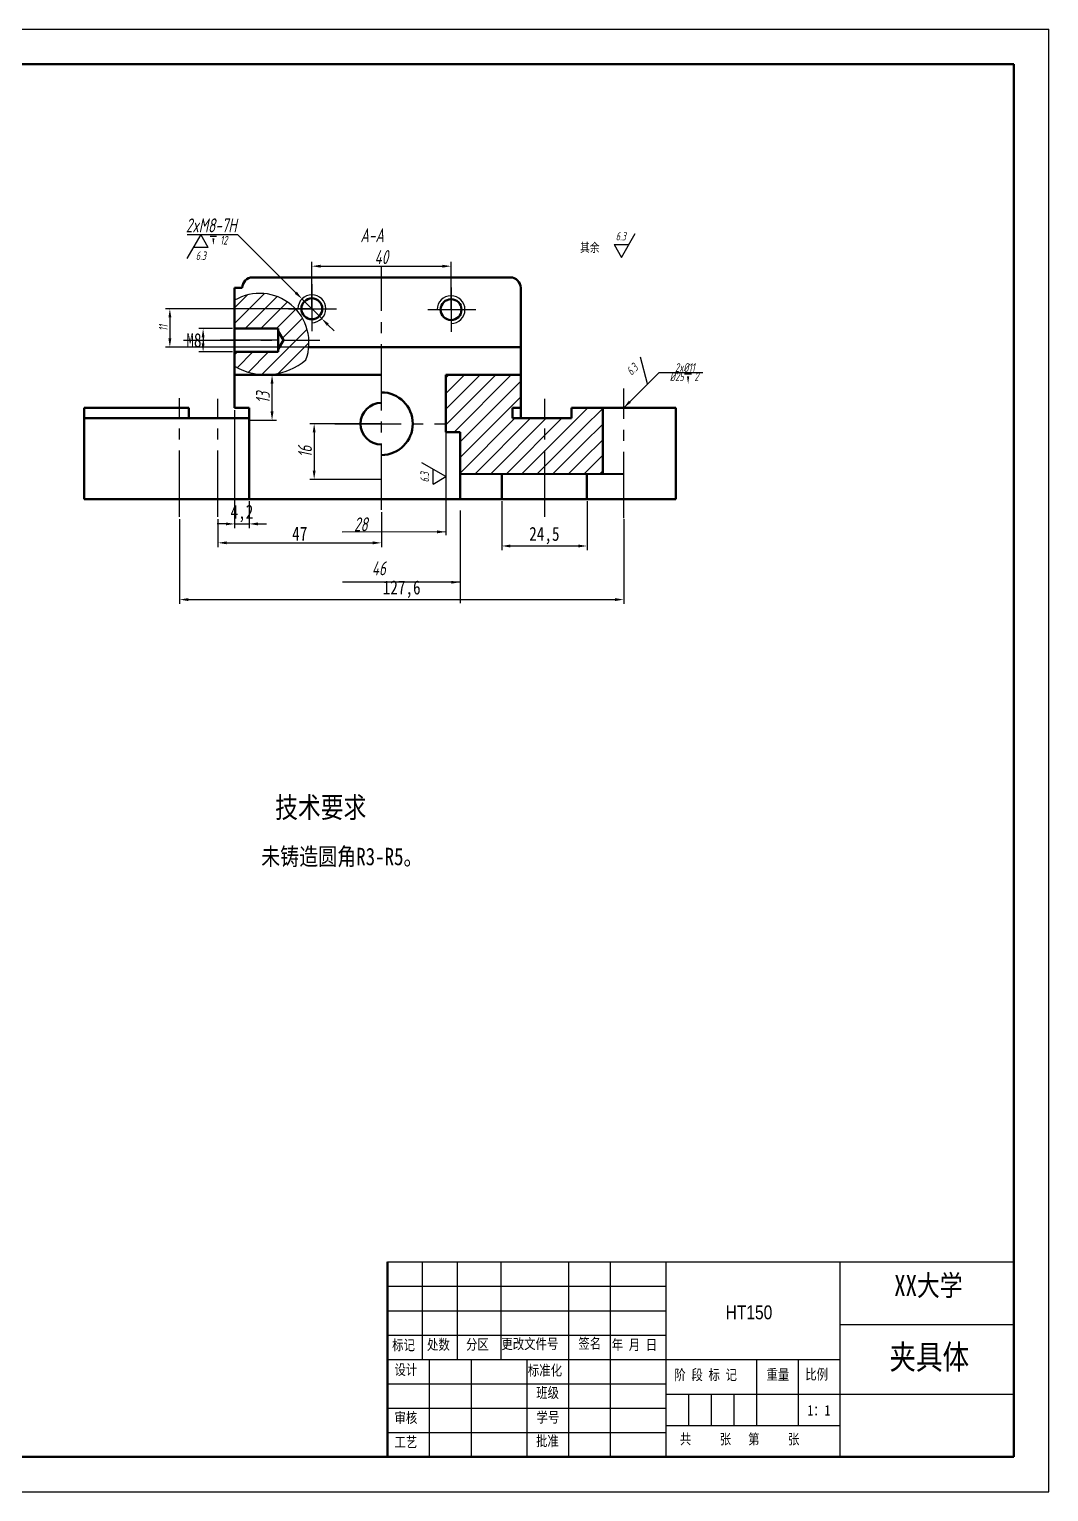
# Model space of a CAD drawing. Header units: millimetres. Extents: x 2542 to 3136, y 60 to 480.
# Drawn here: x 2843.3 to 3136.2, y 60 to 480 of the extents above; entities that cross this region are included whole.
import ezdxf

# ---------------------------------------------------------------- set-up
doc = ezdxf.new("R2010")
doc.units = ezdxf.units.MM
doc.linetypes.add('CENTER2', pattern=[28.575, 19.05, -3.175, 3.175, -3.175])
for name, color, linetype in [('中心线层', 10, 'CENTER2'), ('图层', 3, 'Continuous'), ('尺寸标注层', 3, 'Continuous'), ('文字层', 7, 'Continuous'), ('细实线层', 7, 'Continuous')]:
    doc.layers.add(name, color=color, linetype=linetype)
for name, color, linetype, lineweight in [('粗实线', 7, 'Continuous', 50), ('粗实线层', 7, 'Continuous', 50), ('细实线', 3, 'Continuous', 25)]:
    doc.layers.add(name, color=color, linetype=linetype, lineweight=lineweight)
doc.styles.get("Standard").update_dxf_attribs({"font": '', "width": 0.8})
doc.styles.add('数字标注', font='gbeitc.shx', dxfattribs={"width": 0.8})
doc.styles.get('Standard').set_extended_font_data('FangSong_GB2312')
doc.dimstyles.new('ISO-25', dxfattribs={"dimtxt": 2.5, "dimasz": 2.5, "dimexe": 1.25, "dimexo": 0.625, "dimtad": 1, "dimtxsty": 'Standard', "dimcen": 2.5, "dimadec": 0, "dimazin": 0, "dimtfac": 1, "dimtmove": 0, "dimatfit": 3, "dimfxl": 0, "dimarcsym": 0})
doc.dimstyles.new('文字与尺寸线平行', dxfattribs={"dimtxt": 4, "dimasz": 2.5, "dimexe": 1.25, "dimexo": 0, "dimtad": 1, "dimdec": 0, "dimtxsty": '数字标注', "dimcen": 2.5, "dimadec": 0, "dimazin": 0, "dimtfac": 1, "dimtdec": 1, "dimtmove": 0, "dimatfit": 3, "dimfxl": 0, "dimarcsym": 0})
doc.dimstyles.new('文字水平', dxfattribs={"dimtxt": 4, "dimasz": 2.5, "dimexe": 1.25, "dimexo": 0.625, "dimtad": 1, "dimtih": 1, "dimtoh": 1, "dimdec": 1, "dimtxsty": 'Standard', "dimcen": 2.5, "dimadec": 0, "dimazin": 0, "dimtfac": 1, "dimtdec": 1, "dimtmove": 0, "dimatfit": 3, "dimfxl": 0, "dimarcsym": 0})
pattern_1 = [(45, (1828.9773, -94.1172), (-2.245064, 2.245064), [])]

# ---------------------------------------------------------------- blocks, each defined once
blk = doc.blocks.new('*D26')
at = {"layer": 'Defpoints', "color": 0, "transparency": 16777216}
for p in [(2944.48, 366.69), (2925.15, 350.69), (2944.48, 350.69)]:
    blk.add_point(p, dxfattribs=at)
at = {"layer": '尺寸标注层', "color": 0, "lineweight": -2, "transparency": 16777216}
for p, q in [((2944.48, 366.69), (2923.9, 366.69)), ((2925.15, 364.19), (2925.15, 353.19)), ((2944.48, 350.69), (2923.9, 350.69))]:
    blk.add_line(p, q, dxfattribs=at)
at = {"layer": '尺寸标注层', "color": 0, "transparency": 16777216}
for points in [[(2924.73, 364.19), (2925.57, 364.19), (2925.15, 366.69)], [(2924.73, 353.19), (2925.57, 353.19), (2925.15, 350.69)]]:
    blk.add_solid(points, dxfattribs=at)
at = {"layer": '尺寸标注层', "color": 0, "transparency": 16777216, "insert": (2922.52, 358.69), "char_height": 4, "attachment_point": 5, "rotation": 90, "style": '数字标注'}
blk.add_mtext('16', dxfattribs=at)
blk = doc.blocks.new('*D27')
at = {"layer": 'Defpoints', "color": 0, "transparency": 16777216}
for p in [(2906.48, 380.69), (2913.05, 380.69), (2906.48, 367.69)]:
    blk.add_point(p, dxfattribs=at)
at = {"layer": '尺寸标注层', "color": 0, "lineweight": -2, "transparency": 16777216}
for p, q in [((2906.48, 380.69), (2914.3, 380.69)), ((2913.05, 370.19), (2913.05, 378.19)), ((2906.48, 367.69), (2914.3, 367.69))]:
    blk.add_line(p, q, dxfattribs=at)
at = {"layer": '尺寸标注层', "color": 0, "transparency": 16777216}
for points in [[(2912.63, 378.19), (2913.47, 378.19), (2913.05, 380.69)], [(2912.63, 370.19), (2913.47, 370.19), (2913.05, 367.69)]]:
    blk.add_solid(points, dxfattribs=at)
at = {"layer": '尺寸标注层', "color": 0, "transparency": 16777216, "insert": (2910.42, 374.19), "char_height": 4, "attachment_point": 5, "rotation": 90, "style": '数字标注'}
blk.add_mtext('13', dxfattribs=at)
blk = doc.blocks.new('*D40')
at = {"layer": 'Defpoints', "color": 0, "transparency": 16777216}
for p in [(2964.48, 411.92), (2924.48, 399.69), (2964.48, 399.44)]:
    blk.add_point(p, dxfattribs=at)
at = {"layer": '尺寸标注层', "color": 0, "lineweight": -2, "transparency": 16777216}
for p, q in [((2924.48, 399.69), (2924.48, 413.17)), ((2926.98, 411.92), (2961.98, 411.92)), ((2964.48, 399.44), (2964.48, 413.17))]:
    blk.add_line(p, q, dxfattribs=at)
at = {"layer": '尺寸标注层', "color": 0, "transparency": 16777216}
for points in [[(2926.98, 412.33), (2926.98, 411.5), (2924.48, 411.92)], [(2961.98, 412.33), (2961.98, 411.5), (2964.48, 411.92)]]:
    blk.add_solid(points, dxfattribs=at)
at = {"layer": '尺寸标注层', "color": 0, "transparency": 16777216, "insert": (2944.48, 414.54), "char_height": 4, "attachment_point": 5, "style": '数字标注'}
blk.add_mtext('40', dxfattribs=at)
blk = doc.blocks.new('*D28')
at = {"layer": 'Defpoints', "color": 0, "transparency": 16777216}
for p in [(2921.65, 402.52), (2927.32, 396.87)]:
    blk.add_point(p, dxfattribs=at)
at = {"layer": '尺寸标注层', "color": 0, "lineweight": -2, "transparency": 16777216}
for p, q in [((2888.67, 421.02), (2903.1, 421.02)), ((2903.1, 421.02), (2919.88, 404.28)), ((2927.32, 396.87), (2921.65, 402.52)), ((2929.09, 395.1), (2930.86, 393.34))]:
    blk.add_line(p, q, dxfattribs=at)
at = {"layer": '尺寸标注层', "color": 0, "transparency": 16777216}
for points in [[(2920.18, 404.58), (2919.59, 403.99), (2921.65, 402.52)], [(2929.38, 395.4), (2928.79, 394.81), (2927.32, 396.87)]]:
    blk.add_solid(points, dxfattribs=at)
at = {"layer": '尺寸标注层', "color": 0, "transparency": 16777216, "insert": (2895.57, 423.64), "char_height": 4, "attachment_point": 5, "style": '数字标注'}
blk.add_mtext('2xM8-7H', dxfattribs=at)
blk = doc.blocks.new('*D33')
at = {"layer": 'Defpoints', "color": 0, "transparency": 16777216}
for p in [(2924.48, 399.69), (2883.69, 388.69), (2924.69, 388.69)]:
    blk.add_point(p, dxfattribs=at)
at = {"layer": '尺寸标注层', "color": 0, "lineweight": -2, "transparency": 16777216}
for p, q in [((2923.86, 399.69), (2882.44, 399.69)), ((2883.69, 397.19), (2883.69, 391.19)), ((2924.07, 388.69), (2882.44, 388.69))]:
    blk.add_line(p, q, dxfattribs=at)
at = {"layer": '尺寸标注层', "color": 0, "transparency": 16777216}
for points in [[(2883.27, 397.19), (2884.11, 397.19), (2883.69, 399.69)], [(2883.27, 391.19), (2884.11, 391.19), (2883.69, 388.69)]]:
    blk.add_solid(points, dxfattribs=at)
at = {"layer": '尺寸标注层', "color": 0, "transparency": 16777216, "insert": (2881.81, 394.19), "char_height": 2.5, "attachment_point": 5, "rotation": 90, "style": '数字标注'}
blk.add_mtext('11', dxfattribs=at)
blk = doc.blocks.new('*D35')
at = {"layer": 'Defpoints', "color": 0, "transparency": 16777216}
for p in [(2902.29, 394), (2893.24, 387.29), (2902.29, 387.29)]:
    blk.add_point(p, dxfattribs=at)
at = {"layer": '尺寸标注层', "color": 0, "lineweight": -2, "transparency": 16777216}
for p, q in [((2901.66, 394), (2891.99, 394)), ((2893.24, 391.5), (2893.24, 389.79)), ((2901.66, 387.29), (2891.99, 387.29))]:
    blk.add_line(p, q, dxfattribs=at)
at = {"layer": '尺寸标注层', "color": 0, "transparency": 16777216}
for points in [[(2892.82, 391.5), (2893.65, 391.5), (2893.24, 394)], [(2892.82, 389.79), (2893.65, 389.79), (2893.24, 387.29)]]:
    blk.add_solid(points, dxfattribs=at)
at = {"layer": '尺寸标注层', "color": 0, "transparency": 16777216, "insert": (2890.61, 390.65), "char_height": 4, "attachment_point": 5}
blk.add_mtext('M8', dxfattribs=at)
blk = doc.blocks.new('*D36')
at = {"layer": 'Defpoints', "color": 0, "transparency": 16777216}
for p in [(2902.29, 371.25), (2906.48, 345.06), (2906.48, 337.9)]:
    blk.add_point(p, dxfattribs=at)
at = {"layer": '尺寸标注层', "color": 0, "lineweight": -2, "transparency": 16777216}
for p, q in [((2902.29, 370.62), (2902.29, 336.65)), ((2906.48, 344.43), (2906.48, 336.65)), ((2899.79, 337.9), (2897.29, 337.9)), ((2902.29, 337.9), (2906.48, 337.9)), ((2908.98, 337.9), (2911.48, 337.9))]:
    blk.add_line(p, q, dxfattribs=at)
at = {"layer": '尺寸标注层', "color": 0, "transparency": 16777216}
for points in [[(2899.79, 338.32), (2899.79, 337.49), (2902.29, 337.9)], [(2908.98, 338.32), (2908.98, 337.49), (2906.48, 337.9)]]:
    blk.add_solid(points, dxfattribs=at)
at = {"layer": '尺寸标注层', "color": 0, "transparency": 16777216, "insert": (2904.39, 340.88), "char_height": 4, "attachment_point": 5}
blk.add_mtext('4,2', dxfattribs=at)
blk = doc.blocks.new('*D37')
at = {"layer": 'Defpoints', "color": 0, "transparency": 16777216}
for p in [(2886.48, 339.94), (3014.1, 339.94), (3014.1, 316.17)]:
    blk.add_point(p, dxfattribs=at)
at = {"layer": '尺寸标注层', "color": 0, "lineweight": -2, "transparency": 16777216}
for p, q in [((2886.48, 339.31), (2886.48, 314.92)), ((3014.1, 339.31), (3014.1, 314.92)), ((2888.98, 316.17), (3011.6, 316.17))]:
    blk.add_line(p, q, dxfattribs=at)
at = {"layer": '尺寸标注层', "color": 0, "transparency": 16777216}
for points in [[(2888.98, 316.59), (2888.98, 315.75), (2886.48, 316.17)], [(3011.6, 316.59), (3011.6, 315.75), (3014.1, 316.17)]]:
    blk.add_solid(points, dxfattribs=at)
at = {"layer": '尺寸标注层', "color": 0, "transparency": 16777216, "insert": (2950.29, 319.14), "char_height": 4, "attachment_point": 5}
blk.add_mtext('127,6', dxfattribs=at)
blk = doc.blocks.new('*D38')
at = {"layer": 'Defpoints', "color": 0, "transparency": 16777216}
for p in [(2979.04, 345.06), (3003.54, 345.06), (3003.54, 331.57)]:
    blk.add_point(p, dxfattribs=at)
at = {"layer": '尺寸标注层', "color": 0, "lineweight": -2, "transparency": 16777216}
for p, q in [((2979.04, 344.43), (2979.04, 330.32)), ((3003.54, 344.43), (3003.54, 330.32)), ((2981.54, 331.57), (3001.04, 331.57))]:
    blk.add_line(p, q, dxfattribs=at)
at = {"layer": '尺寸标注层', "color": 0, "transparency": 16777216}
for points in [[(2981.54, 331.98), (2981.54, 331.15), (2979.04, 331.57)], [(3001.04, 331.98), (3001.04, 331.15), (3003.54, 331.57)]]:
    blk.add_solid(points, dxfattribs=at)
at = {"layer": '尺寸标注层', "color": 0, "transparency": 16777216, "insert": (2991.29, 334.54), "char_height": 4, "attachment_point": 5}
blk.add_mtext('24,5', dxfattribs=at)
blk = doc.blocks.new('*D39')
at = {"layer": 'Defpoints', "color": 0, "transparency": 16777216}
for p in [(2944.48, 341.91), (2897.51, 339.94), (2944.48, 332.47)]:
    blk.add_point(p, dxfattribs=at)
at = {"layer": '尺寸标注层', "color": 0, "lineweight": -2, "transparency": 16777216}
for p, q in [((2944.48, 341.28), (2944.48, 331.22)), ((2897.51, 339.31), (2897.51, 331.22)), ((2900.01, 332.47), (2941.98, 332.47))]:
    blk.add_line(p, q, dxfattribs=at)
at = {"layer": '尺寸标注层', "color": 0, "transparency": 16777216}
for points in [[(2900.01, 332.89), (2900.01, 332.05), (2897.51, 332.47)], [(2941.98, 332.89), (2941.98, 332.05), (2944.48, 332.47)]]:
    blk.add_solid(points, dxfattribs=at)
at = {"layer": '尺寸标注层', "color": 0, "transparency": 16777216, "insert": (2921, 335.1), "char_height": 4, "attachment_point": 5}
blk.add_mtext('47', dxfattribs=at)

msp = doc.modelspace()

# ---------------------------------------------------------------- hatches: boundary and pattern name
at = {"layer": '细实线层'}
h = msp.add_hatch(dxfattribs=at)
h.set_pattern_fill('ANSI31', color=256, style=0)
h.set_pattern_definition(pattern_1)
h.paths.add_polyline_path([(2902.289, 394.001), (2902.289, 402.149, -0.3497362), (2919.778, 399.691, -0.179137), (2923.643, 390.645), (2916.365, 390.645), (2914.773, 393.236), (2914.773, 394.001), (2913.394, 394.001)])
h.paths.add_polyline_path([(2902.289, 387.29), (2914.773, 387.29), (2914.773, 388.054), (2916.365, 390.645), (2923.643, 390.645, -0.1013198), (2922.778, 385.027, -0.3185567), (2902.289, 383.188)])
h = msp.add_hatch(dxfattribs=at)
h.set_pattern_fill('ANSI31', color=256, style=0)
h.set_pattern_definition(pattern_1)
h.paths.add_polyline_path([(2962.982, 366.691), (2962.982, 380.691), (2984.483, 380.691), (2984.483, 371.247), (2982.095, 371.247), (2982.095, 368.247), (2984.483, 368.247), (2999.095, 368.247), (2999.095, 371.247), (3002.483, 371.247), (3002.483, 352.245), (2979.042, 352.24), (2967.096, 352.238), (2967.096, 354.247), (2967.094, 364.247), (2962.982, 364.247)])
h = msp.add_hatch(dxfattribs=at)
h.set_pattern_fill('ANSI31', color=256, style=0)
h.set_pattern_definition(pattern_1)
h.paths.add_polyline_path([(3003.537, 352.245), (3008.1, 352.246), (3008.096, 371.247), (3002.483, 371.247), (3002.483, 352.245)])

# ---------------------------------------------------------------- linework, layer by layer
at = {"layer": '中心线层'}
for p, q in [((2944.483, 341.906), (2944.483, 411.918)), ((2924.483, 406.803), (2924.483, 393.262)), ((2964.483, 405.761), (2964.483, 393.112)), ((2917.805, 399.691), (2931.584, 399.691)), ((2957.805, 399.436), (2971.584, 399.436)), ((2902.289, 395.411), (2902.289, 388.7)), ((2887.589, 390.645), (2926.756, 390.645)), ((2914.773, 390.645), (2898.185, 390.645)), ((2886.483, 339.936), (2886.483, 374.066)), ((2897.514, 339.936), (2897.514, 373.821)), ((2991.453, 339.936), (2991.453, 373.821)), ((3014.095, 339.534), (3014.095, 376.824)), ((2931.113, 366.691), (2962.982, 366.691))]:
    msp.add_line(p, q, dxfattribs=at)
at = {"layer": '尺寸标注层'}
for p, q in [((2892.566, 421.016), (2888.592, 414.131)), ((2894.691, 417.334), (2892.566, 421.016)), ((2895.263, 420.568), (2897.114, 420.568)), ((3013.438, 414.445), (3017.412, 421.329)), ((2894.691, 417.334), (2890.441, 417.334)), ((3011.313, 418.126), (3013.438, 414.445)), ((3011.313, 418.126), (3015.563, 418.126)), ((3020.944, 378.096), (3018.887, 385.774)), ((3031.58, 380.991), (3033.598, 380.991)), ((2962.982, 364.247), (2962.982, 334.647)), ((2962.982, 351.489), (2956.098, 355.463)), ((2959.301, 349.363), (2959.301, 353.614)), ((2959.301, 349.363), (2962.982, 351.489)), ((2967.096, 341.741), (2967.096, 315.184))]:
    msp.add_line(p, q, dxfattribs=at)
for points in [[(2896.189, 420.568, 0, 0, 0), (2896.189, 419.937, 4.806, 0, 0)], [(2896.189, 419.937, 0.601, 0, 0), (2896.189, 417.905, 0, 0, 0)], [(3032.589, 380.991, 0, 0, 0), (3032.589, 380.303, 5.238, 0, 0)], [(3032.589, 380.303, 0.655, 0, 0), (3032.589, 378.088, 0, 0, 0)]]:
    msp.add_lwpolyline(points, format="xyseb", dxfattribs=at)
at = {"layer": '粗实线'}
for p, q in [((3126.214, 469.964), (2567.214, 469.964)), ((3126.214, 69.964), (3126.214, 469.964)), ((2567.214, 69.964), (3126.214, 69.964))]:
    msp.add_line(p, q, dxfattribs=at)
at = {"layer": '粗实线', "linetype": 'Continuous'}
msp.add_line((2946.214, 125.964), (2946.214, 69.964), dxfattribs=at)
at = {"layer": '粗实线', "lineweight": 30}
for p, q in [((2946.214, 125.964), (3126.214, 125.964)), ((3026.214, 125.964), (3026.214, 69.964)), ((3076.214, 125.964), (3076.214, 69.964)), ((3076.214, 107.964), (3126.214, 107.964)), ((2946.214, 97.964), (3076.214, 97.964)), ((3076.214, 87.964), (3126.214, 87.964)), ((3026.214, 78.964), (3076.214, 78.964))]:
    msp.add_line(p, q, dxfattribs=at)
at = {"layer": '粗实线层'}
for p, q in [((2907.483, 408.691), (2981.483, 408.691)), ((2902.289, 405.691), (2904.483, 405.691)), ((2902.289, 405.691), (2902.289, 371.247)), ((2984.483, 405.691), (2984.483, 368.247)), ((2902.289, 394.001), (2913.394, 394.001)), ((2913.394, 394.001), (2914.773, 394.001)), ((2914.773, 394.001), (2914.773, 387.29)), ((2914.773, 393.236), (2916.365, 390.645)), ((2916.365, 390.645), (2914.773, 388.054)), ((2914.773, 387.29), (2902.289, 387.29)), ((2923.604, 388.674), (2984.483, 388.625)), ((2902.289, 380.691), (2944.483, 380.691)), ((2984.483, 380.691), (2962.982, 380.691)), ((2962.982, 380.691), (2962.982, 364.247)), ((2859.088, 371.247), (2859.093, 345.055)), ((2889.095, 371.247), (2859.088, 371.247)), ((2889.095, 371.247), (2889.095, 368.247)), ((2906.483, 371.247), (2902.289, 371.247)), ((2906.483, 371.247), (2906.483, 345.056)), ((2982.095, 371.247), (2982.095, 368.247)), ((2982.095, 371.247), (2984.483, 371.247)), ((2999.095, 371.247), (3029.102, 371.247)), ((2999.095, 371.247), (2999.095, 368.247)), ((3008.096, 371.247), (3008.1, 352.246)), ((3029.102, 371.247), (3029.102, 345.056)), ((2859.09, 368.247), (2906.483, 368.267)), ((2999.095, 368.247), (2982.095, 368.247)), ((2964.095, 364.247), (2962.982, 364.247)), ((2962.982, 364.247), (2967.094, 364.247)), ((2967.096, 354.247), (2967.094, 364.247)), ((2967.096, 354.247), (2967.096, 345.056)), ((3014.095, 352.247), (2967.096, 352.238)), ((2979.042, 352.24), (2979.042, 345.056)), ((3003.538, 345.056), (3003.537, 352.245)), ((2944.483, 345.056), (2859.093, 345.056)), ((2944.483, 345.056), (2979.042, 345.056)), ((2979.042, 345.056), (3003.538, 345.056)), ((3003.538, 345.056), (3029.102, 345.056))]:
    msp.add_line(p, q, dxfattribs=at)
for centre in [(2924.483, 399.691), (2964.483, 399.436)]:
    msp.add_circle(centre, 3, dxfattribs=at)
for centre, radius, start, end in [((2907.483, 405.691), 3, 90, 180), ((2981.483, 405.691), 3, 0, 90), ((2944.483, 366.691), 9, 270, 90), ((2944.483, 366.691), 6, 90, 270)]:
    msp.add_arc(centre, radius, start, end, dxfattribs=at)
at = {"layer": '细实线', "linetype": 'Continuous'}
for p, q in [((2542.214, 479.964), (3136.214, 479.964)), ((3136.214, 59.964), (3136.214, 479.964)), ((2946.214, 90.964), (3026.214, 90.964)), ((2946.214, 76.964), (3026.214, 76.964)), ((2542.214, 59.964), (3136.214, 59.964))]:
    msp.add_line(p, q, dxfattribs=at)
at = {"layer": '细实线'}
for p, q in [((2956.214, 125.964), (2956.214, 97.964)), ((2966.214, 125.964), (2966.214, 97.964)), ((2978.75, 125.964), (2978.75, 97.964)), ((2998.214, 125.964), (2998.214, 69.964)), ((3010.214, 125.964), (3010.214, 69.964)), ((2946.214, 118.964), (3026.214, 118.964)), ((2946.214, 111.964), (3026.214, 111.964)), ((2946.214, 104.964), (3026.214, 104.964)), ((2958.214, 97.964), (2958.214, 69.964)), ((2970.214, 97.964), (2970.214, 69.964)), ((2986.214, 97.964), (2986.214, 69.964)), ((3052.214, 97.964), (3052.214, 78.964)), ((3064.214, 97.964), (3064.214, 78.964)), ((3026.214, 87.964), (3076.214, 87.964)), ((3032.714, 87.964), (3032.714, 78.964)), ((3039.214, 87.964), (3039.214, 78.964)), ((3045.714, 87.964), (3045.714, 78.964)), ((2946.214, 83.964), (3026.214, 83.964))]:
    msp.add_line(p, q, dxfattribs=at)
at = {"layer": '细实线层'}
for centre, radius, start, end in [((2909.491, 389.948), 14.169, 339.6806, 120.55303), ((2924.483, 399.691), 4, 270, 180), ((2964.483, 399.436), 4, 270, 180), ((2911.236, 398.556), 17.783, 239.79092, 310.46943)]:
    msp.add_arc(centre, radius, start, end, dxfattribs=at)

# ---------------------------------------------------------------- texts
at = {"layer": '图层', "attachment_point": 1}
for s, insert, char_height, width in [('XX大学', (3091.82, 122.212), 6, 41.49171), ('{\\fFangSong_GB2312|b0|i0|c134|p49;标记}', (2947.566, 103.595), 3, 32.33484), ('{\\fFangSong_GB2312|b0|i0|c134|p49;处数}', (2957.567, 103.733), 3, 32.33484), ('{\\fFangSong_GB2312|b0|i0|c134|p49;分区}', (2968.769, 103.771), 3, 32.33484), ('{\\fFangSong_GB2312|b0|i0|c134|p49;更改文件号}', (2978.945, 103.945), 3, 32.33484), ('{\\fFangSong_GB2312|b0|i0|c134|p49;签名}', (3001.066, 104.047), 3, 32.33484), ('{\\fFangSong_GB2312|b0|i0|c134|p49;年 月 日}', (3010.628, 103.679), 3, 32.33484), ('{\\fFangSong_GB2312|b0|i0|c134|p49;设计}', (2948.225, 96.514), 3, 32.33484), ('{\\fFangSong_GB2312|b0|i0|c134|p49;标准化}', (2986.55, 96.355), 3, 32.33484), ('{\\fFangSong_GB2312|b0|i0|c134|p49;阶 段 标 记}', (3028.632, 95.05), 3, 32.33484), ('{\\fFangSong_GB2312|b0|i0|c134|p49;重量}', (3055.107, 95.136), 3, 32.33484), ('{\\fFangSong_GB2312|b0|i0|c134|p49;比例}', (3066.255, 95.191), 3, 32.33484), ('{\\fFangSong_GB2312|b0|i0|c134|p49;班级}', (2988.945, 89.921), 3, 32.33484), ('{\\fFangSong_GB2312|b0|i0|c134|p49;1：1}', (3066.919, 84.854), 3, 32.33484), ('{\\fFangSong_GB2312|b0|i0|c134|p49;审核}', (2948.225, 82.735), 3, 32.33484), ('{\\fFangSong_GB2312|b0|i0|c134|p49;学号}', (2989.054, 82.842), 3, 32.33484), ('{\\fFangSong_GB2312|b0|i0|c134|p49;工艺}', (2948.225, 75.735), 3, 32.33484), ('{\\fFangSong_GB2312|b0|i0|c134|p49;批准}', (2988.89, 76.058), 3, 32.33484), ('{\\fFangSong_GB2312|b0|i0|c134|p49;共     张   第     张}', (3030.243, 76.597), 3, 42.9972)]:
    msp.add_mtext(s, dxfattribs=dict(at, insert=insert, char_height=char_height, width=width))
at = {"layer": '尺寸标注层', "attachment_point": 1, "style": '数字标注'}
for s, insert, char_height, width in [('12', (2898.14, 420.624), 2.5, 3.39982), ('A-A', (2938.418, 422.792), 4, 26.06404), ('6.3', (3011.805, 421.75), 2.435, 4.4679), ('6.3', (2891.149, 416.148), 2.435, 4.4679), ('2x%%C11', (3028.835, 384.075), 2.5, 14.13205), ('%%C25', (3027.332, 381.414), 2.5, 18.25998), ('2', (3034.395, 381.416), 2.5, 0.33676), ('28', (2936.61, 339.792), 4, 15.04203), ('{\\H1.6x;46}', (2941.727, 327.151), 2.5, 14.89398)]:
    msp.add_mtext(s, dxfattribs=dict(at, insert=insert, char_height=char_height, width=width))
at = {"layer": '尺寸标注层', "char_height": 2.5, "attachment_point": 1}
for s, insert, width in [('{\\fSimSun|b0|i0|c134|p54;其余}', (3001.554, 418.496), 13.98044), ('{\\H2.4x;技术要求}', (2913.935, 259.512), 90.62088), ('{\\H2x;未铸造圆角R3-R5。}', (2909.94, 244.892), 91.75454)]:
    msp.add_mtext(s, dxfattribs=dict(at, insert=insert, width=width))
at = {"layer": '尺寸标注层', "char_height": 2.435, "width": 4.4679, "attachment_point": 1, "style": '数字标注'}
for insert, rotation in [((3014.624, 382.107), 45), ((2955.676, 349.855), 90)]:
    msp.add_mtext('6.3', dxfattribs=dict(at, insert=insert, rotation=rotation))
at = {"layer": '文字层', "attachment_point": 5}
for s, insert, char_height, width in [('{\\fArial|b0|i0|c0|p32;HT150}', (3050.066, 111.451), 4, 25), ('\\ffangsong_gb2312|b0|i0|c134|p0;\\C256;夹具体', (3101.884, 98.273), 7, 70)]:
    msp.add_mtext(s, dxfattribs=dict(at, insert=insert, char_height=char_height, width=width))

# ---------------------------------------------------------------- dimensions: what is measured, and where the dimension line sits
at = {"layer": '尺寸标注层'}
dim = msp.add_diameter_dim_2p(p1=(2927.316, 396.867), p2=(2921.651, 402.516), text='2xM8-7H', dimstyle='文字水平', override={"dimtxsty": '数字标注'}, dxfattribs=at)
dim.commit()
dim.dimension.update_dxf_attribs({"geometry": '*D28', "text_midpoint": (2895.575, 421.016), "dimtype": 163})
dim = msp.add_linear_dim(base=(2964.483, 411.918), p1=(2924.483, 399.691), p2=(2964.483, 399.436), dimstyle='文字与尺寸线平行', override={"dimtxsty": '数字标注'}, dxfattribs=at)
dim.commit()
dim.dimension.update_dxf_attribs({"geometry": '*D40', "text_midpoint": (2944.483, 411.918), "dimtype": 160})
for base, p1, p2, dimstyle, picture, middle in [((2883.69, 388.691), (2924.483, 399.691), (2924.694, 388.691), 'ISO-25', '*D33', (2881.815, 394.191)), ((2913.048, 380.691), (2906.483, 367.691), (2906.483, 380.691), '文字与尺寸线平行', '*D27', (2910.423, 374.191)), ((2925.15, 350.691), (2944.483, 366.691), (2944.483, 350.691), '文字与尺寸线平行', '*D26', (2922.525, 358.691))]:
    dim = msp.add_linear_dim(base=base, p1=p1, p2=p2, angle=90, dimstyle=dimstyle, override={"dimtxsty": '数字标注'}, dxfattribs=at)
    dim.commit()
    dim.dimension.update_dxf_attribs({"geometry": picture, "text_midpoint": middle})
dim = msp.add_linear_dim(base=(2893.238, 387.29), p1=(2902.289, 394.001), p2=(2902.289, 387.29), angle=90, text='M8', dimstyle='文字水平', override={"dimtad": 3}, dxfattribs=at)
dim.commit()
dim.dimension.update_dxf_attribs({"geometry": '*D35', "text_midpoint": (2890.615, 390.645)})
for base, p1, p2, picture, middle in [((2906.483, 337.904), (2902.289, 371.247), (2906.483, 345.056), '*D36', (2904.386, 337.904)), ((2944.483, 332.471), (2897.514, 339.936), (2944.483, 341.906), '*D39', (2920.999, 332.471))]:
    dim = msp.add_linear_dim(base=base, p1=p1, p2=p2, dimstyle='文字水平', dxfattribs=at)
    dim.commit()
    dim.dimension.update_dxf_attribs({"geometry": picture, "text_midpoint": middle, "dimtype": 160})
for base, p1, p2, picture, middle in [((3003.538, 331.565), (2979.042, 345.056), (3003.538, 345.056), '*D38', (2991.29, 334.536)), ((3014.095, 316.17), (2886.483, 339.936), (3014.095, 339.936), '*D37', (2950.289, 319.141))]:
    dim = msp.add_linear_dim(base=base, p1=p1, p2=p2, dimstyle='文字水平', dxfattribs=at)
    dim.commit()
    dim.dimension.update_dxf_attribs({"geometry": picture, "text_midpoint": middle})

# ---------------------------------------------------------------- leaders
for points in [[(3014.095, 371.247), (3024.235, 381.386), (3036.82, 381.386)], [(2962.982, 335.632), (2933.214, 335.514)], [(2967.033, 321.151), (2933.299, 321.151)]]:
    msp.add_leader(points, dimstyle='文字与尺寸线平行', override={"dimgap": 0.625, "dimtad": 0}, dxfattribs=at)

doc.saveas('drawing.dxf')
